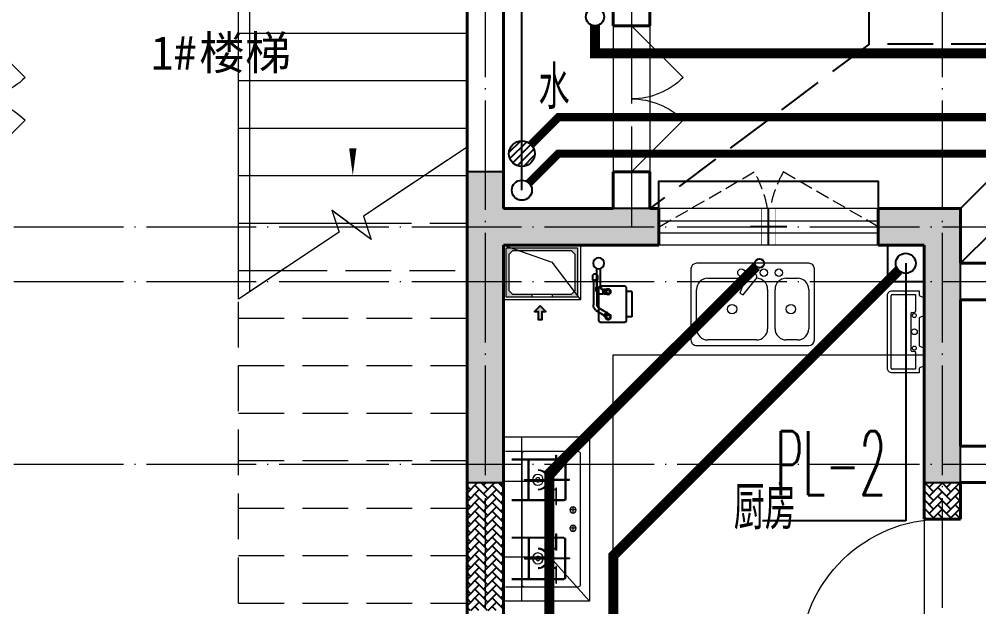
# Model space of a CAD drawing. Extents: x 27938 to 650306, y -92720 to 1524912.
# Drawn here: x 284667 to 289916, y 681577 to 684793 of the extents above; entities that cross this region are included whole.
import ezdxf

# ---------------------------------------------------------------- set-up
doc = ezdxf.new("R2010")
doc.units = 0
doc.header["$LTSCALE"] = 1000
doc.header["$MEASUREMENT"] = 0
for name, pattern in [('#P_--_20B1_001_t3$0$DASH', [0.35, 0.25, -0.1]), ('DASH', [0.35, 0.25, -0.1]), ('DOTE', [2.4200000000000004, 2, -0.2, 0.02, -0.2])]:
    doc.linetypes.add(name, pattern=pattern)
for name, color, linetype in [('AH-FURNITURE', 1, 'Continuous'), ('COLUMN', 9, 'Continuous'), ('DIM_SYMB', 3, 'Continuous'), ('DIM_管井排水', 3, 'Continuous'), ('DIM_餐饮排水', 3, 'Continuous'), ('EQUIP_地漏', 7, 'Continuous'), ('EQUIP_污水', 7, 'Continuous'), ('IP-bath&kitchen-JOHNSON', 4, 'Continuous'), ('PIPE-管井排水', 210, 'GF'), ('PIPE-给水', 3, 'J1'), ('PIPE-餐饮排水', 41, 'P'), ('PUB_TEXT', 4, 'Continuous'), ('VPIPE-管井排水', 210, 'GF'), ('VPIPE-给水', 3, 'TG_J'), ('VPIPE-餐饮排水', 41, 'P'), ('保温', 6, 'Continuous'), ('卫生间', 6, 'Continuous'), ('建筑-排气道', 9, 'Continuous'), ('机电标识类', 1, 'Continuous'), ('看线', 251, 'Continuous')]:
    doc.layers.add(name, color=color, linetype=linetype)
for name, color, linetype, lineweight in [('DOTE', 19, 'DOTE', 9), ('LVTRY', 1, 'Continuous', 13), ('PUB_HATCH', 8, 'Continuous', 9), ('STAIR', 2, 'Continuous', 18), ('WALL', 9, 'Continuous', 40), ('WINDOW', 8, 'Continuous', 15), ('平面-空调室内机', 176, 'Continuous', 9), ('平面-空调预留孔', 173, 'Continuous', 15), ('空调', 76, 'Continuous', 13), ('立面-洞口示意', 152, 'Continuous', 13)]:
    doc.layers.add(name, color=color, linetype=linetype, lineweight=lineweight)
doc.styles.add('_TCH_DIM', font='SIMPLEX.shx', dxfattribs={"width": 0.6, "oblique": 10, "bigfont": 'hztxt.shx'})
doc.styles.add('_TWT_SERIAL', font='simplex.shx', dxfattribs={"width": 0.6, "oblique": 10, "height": 3, "bigfont": 'aadri.shx'})
doc.styles.add('DIM_FONT', font='SIMPLEX.shx', dxfattribs={"width": 0.56})
doc.styles.get("Standard").update_dxf_attribs({"font": 'gbenor.shx', "bigfont": 'gbcbig.shx'})
doc.styles.add('TG_LINETYPE', font='SIMPLEX', dxfattribs={"width": 0.8, "height": 3, "bigfont": 'HZTXT'})
doc.styles.add('黑体', font='simhei.ttf')
doc.linetypes.add('GF', pattern='A,3,-0.2,["GF",Standard,S=0.25,R=0,X=-0.1,Y=-0.115],-0.35', length=3.55)
doc.linetypes.add('J1', pattern='A,3,-0.2,["J1",Standard,S=0.25,R=0,X=-0.1,Y=-0.115],-0.35', length=3.55)
doc.linetypes.add('P', pattern='A,3,-0.2,["P",Standard,S=0.25,R=0,X=-0.1,Y=-0.115],-0.2', length=3.4)
doc.linetypes.add('TG_J', pattern='A,2,-0.22,["J",TG_LINETYPE,S=0.1,R=0,X=-0.18,Y=-0.15],0', length=2.22)

# ---------------------------------------------------------------- blocks, each defined once
blk = doc.blocks.new('rtyg7uyhg')
at = {"layer": 'LVTRY', "color": 0}
for p, q in [((194234.6213208837, 45488.79502889935), (193620.9849572473, 45488.79513816872)), ((193590.3031336021, 45458.1133254503), (193590.3030643982, 45069.47696181395)), ((193896.3984467548, 45429.87059594441), (193857.5823896687, 45326.26016876537)), ((193925.7802168131, 45440.40881343969), (193940.0533153456, 45432.16822680717)), ((194265.3030643982, 45069.47684161765), (194265.3031336021, 45458.113205254)), ((193682.3485790417, 45406.97694542356), (193887.8216881326, 45406.97690883528)), ((193875.2965560293, 45316.03289288385), (193945.6178257855, 45401.45376218002)), ((194111.8940335871, 45406.97686893496), (194173.2576699507, 45406.97685800815)), ((193620.9848935069, 45130.84059271414), (193620.9849317512, 45345.61331998683)), ((193857.5823896687, 45326.26016876537), (193875.2965560293, 45316.03289288385)), ((194009.6212953876, 45345.61325078298), (194009.6212571432, 45130.84052351015)), ((194050.5303480524, 45130.84051622554), (194050.5303862967, 45345.61324349836)), ((194234.6212953876, 45345.61321071758), (194234.6212571432, 45130.84048344476)), ((193948.2576098526, 45069.47689807355), (193682.3485189436, 45069.47694542356)), ((194173.2576098526, 45069.47685800816), (194111.893973489, 45069.47686893508)), ((193620.9848771165, 45038.79513816872), (194234.621240753, 45038.79502889935))]:
    blk.add_line(p, q, dxfattribs=at)
for centre, radius in [((193866.4394935961, 45437.65873082454), 20.45454545454545), ((193989.1667663234, 45437.6587089707), 20.45454545454545), ((194070.9849481416, 45437.65869440146), 20.45454545454545), ((193815.3030944472, 45238.22692174855), 25.56818181818182), ((194137.4621853563, 45238.2268643822), 25.56818181818182)]:
    blk.add_circle(centre, radius, dxfattribs=at)
for centre, radius, start, end in [((193620.9849517839, 45458.11331998683), 30.68181818181818, 89.99998979807194, 179.9999897972382), ((194234.6213154203, 45458.11321071746), 30.68181818181818, 359.9999897972382, 89.99998979807194), ((193915.5529409315, 45422.69466753349), 20.45454545454545, 59.99998980057491, 159.4623117970261), ((193929.8260394641, 45414.45408090108), 20.45454545454545, 320.5376677968172, 59.99998980057491), ((193682.3485681149, 45345.61330905991), 61.36363636363636, 89.99998979807194, 179.9999897972382), ((193948.2576590239, 45345.6132617099), 61.36363636363636, 359.9999897972382, 89.99998979807194), ((194111.8940226603, 45345.61323257144), 61.36363636363636, 89.99998979807194, 179.9999897972382), ((194173.2576590239, 45345.6132216445), 61.36363636363636, 359.9999897972382, 89.99998979807194), ((193682.3485298705, 45130.84058178721), 61.36363636363636, 179.9999897972382, 269.9999897980719), ((193948.2576207797, 45130.8405344372), 61.36363636363636, 269.9999897980719, 359.9999897972382), ((194111.893984416, 45130.84050529861), 61.36363636363636, 179.9999897972382, 269.9999897980719), ((194173.2576207797, 45130.84049437181), 61.36363636363636, 269.9999897980719, 359.9999897972382), ((193620.9848825799, 45069.47695635049), 30.68181818181818, 179.9999897972382, 269.9999897980719), ((194234.6212462163, 45069.47684708112), 30.68181818181818, 269.9999897980719, 359.9999897972382)]:
    blk.add_arc(centre, radius, start, end, dxfattribs=at)
at = {"layer": 'LVTRY', "color": 0, "style": 'DIM_FONT', "width": 0.8, "flags": 9}
for tag in ['XSIZE', 'YSIZE']:
    blk.add_attdef(tag, (193927.8031388824, 45487.7665121054), '', height=0.5, rotation=89.99998979807198, dxfattribs=at)
blk = doc.blocks.new('A-Kitchen-7')
at = {"layer": 'LVTRY', "color": 0}
for p, q in [((-518.6581278588565, 779.725278688129), (-7.244008776673581, 834.3051076843403)), ((-3.585880917788018, 810.5855355854728), (-515, 756.005706589378)), ((-29.12075551546877, 766.9560861630598), (-35.20590834700852, 806.4126680237241)), ((-7.244008776673581, 834.3051076843403), (-3.585880917788018, 810.5855355854728)), ((-515, 756.005706589378), (-518.6581278588565, 779.725278688129)), ((515, 756.005706589378), (-515, 756.005706589378)), ((-515, 756.005706589378), (-515, 40)), ((-485.6368437646597, 760.5342107040924), (-484.9384396369278, 756.005706589378)), ((-29.12075551543967, 766.9560861630598), (-112.0975807690556, 756.005706589378)), ((515, 780), (-5.820766091346741e-11, 780)), ((0, 756.005706589378), (-5.820766091346741e-11, 780)), ((515, 756.005706589378), (515, 780)), ((515, 40), (515, 756.005706589378)), ((-515, 40), (515, 40))]:
    blk.add_line(p, q, dxfattribs=at)
blk.add_lwpolyline([(-468.9430810984049, 40), (-468.9430810984049, 0), (468.9430810984049, 0), (468.9430810984632, 40)], close=True, dxfattribs=at)
blk = doc.blocks.new('A$C60D053AF')
at = {"layer": 'AH-FURNITURE', "color": 0}
for p, q in [((232.5000007597264, -89.99999966996256), (128.2842720070621, -89.99999966996256)), ((192.50000075961, -70.99998518347275), (327.5735938884318, -70.99998518347275)), ((192.50000075961, -90.99998518347275), (327.5735938884318, -90.99998518347275)), ((341.7157295121578, -96.85784955974668), (370.0190303710988, -143.1611504186876)), ((355.8578651358839, -82.71571393602062), (384.1611659948248, -129.0190147949615)), ((232.5000007597264, -109.9999996698461), (128.2842720075278, -109.9999996699626)), ((245.0000007597264, -129.4999851834727), (245.0000007597264, -122.4999996698461)), ((265.0000007597264, -129.4999851834727), (265.0000007597264, -122.4999996698461)), ((255.0000007597264, -280.9999851834727), (255.0000007597264, -250.9999851834727)), ((393.0000007597264, -280.9999851834727), (393.0000007597264, -250.9999851834727)), ((255.0000007597264, -280.9999851834727), (393.0000007597264, -280.9999851834727))]:
    blk.add_line(p, q, dxfattribs=at)
for points in [[(170.00000075961, -67.99998518347275, 1), (170.00000075961, -93.99998518358916), (192.50000075961, -93.99998518347275), (192.50000075961, -67.99998518347275)], [(234.0000007597264, -250.9999851834727), (414.0000007597264, -250.9999851834727, 0.4142135623730951), (424.0000007597264, -240.9999851834727), (424.0000007597264, -110.9999851834727, 0.4142135623730951), (414.0000007597264, -100.9999851834727), (234.0000007597264, -100.9999851834727, 0.4142135623730951), (224.0000007597264, -110.9999851834727), (224.0000007597264, -240.9999851834727, 0.4142135623730951)], [(268.0000007597264, -122.4999996698461), (268.0000007597264, -106.9999996698461, 0.4142135623724265), (248.0000007597264, -86.99999966984615), (232.5000007597264, -86.99999966984615), (232.50000075961, -112.9999996698461), (242.0000007597264, -112.9999996698461), (242.0000007597264, -122.4999996698461)], [(242.0000007597264, -151.9999851834727, 1), (268.0000007597264, -151.9999851834727), (268.0000007597264, -129.4999851834727), (242.0000007597264, -129.4999851834727)], [(383.8076126043452, -161.1923733388539, 1), (402.192388915224, -142.8075970279751), (386.2824863384012, -126.8976944513852), (367.8977100276388, -145.282470762264)]]:
    blk.add_lwpolyline(points, format="xyb", close=True, dxfattribs=at)
for centre, radius in [((100.0000007598428, -99.99999967066105), 30), ((255.0000007597264, -151.9999851834727), 15), ((255.0000007597264, -151.9999851834727), 10), ((393.0000007597264, -151.9999851834727), 15), ((393.0000007597264, -151.9999851834727), 10)]:
    blk.add_circle(centre, radius, dxfattribs=at)
for radius in [40, 20]:
    blk.add_arc((327.5735938884318, -110.9999851834727), radius, 45, 90, dxfattribs=at)
blk = doc.blocks.new('FRSDFDGDGDRGDR')
at = {"layer": '平面-空调预留孔', "color": 0}
for p, q in [((699618.9179923869, 775447.756135683), (699746.3179923192, 775447.756135683)), ((699746.3179923192, 775447.756135683), (699746.3179923192, 775355.3561357355)), ((699612.3179923807, 775043.9561356568), (699612.3179923807, 775441.1561356868)), ((699719.9179922946, 775342.156135743), (699719.9179922946, 775142.9561356006)), ((699726.5179923008, 775348.7561357393), (699739.7179923131, 775348.7561357393)), ((699726.5179923008, 775136.3561356043), (699739.7179923131, 775136.3561356043)), ((699746.3179923192, 775129.7561356081), (699746.3179923192, 775037.3561356605)), ((699746.3179923192, 775037.3561356605), (699618.9179923869, 775037.3561356605))]:
    blk.add_line(p, q, dxfattribs=at)
blk.add_lwpolyline([(699766.1179923377, 775166.7161355871), (699792.5179923623, 775153.5161355946), (699792.5179923623, 775057.1561356493), (699766.1179923377, 775043.9561356568), (699766.1179923377, 775017.5561356718), (699618.9179923869, 775017.5561356718, -0.4142135623730951), (699592.5179923623, 775043.9561356568), (699592.5179923623, 775441.1561356868, -0.4142135623730951), (699618.9179923869, 775467.5561356718), (699766.1179923377, 775467.5561356718), (699766.1179923377, 775441.1561356868), (699792.5179923623, 775427.9561356943), (699792.5179923623, 775331.596135749), (699766.1179923377, 775318.3961357565)], format="xyb", close=True, dxfattribs=at)
for centre, radius in [((699739.7179923131, 775331.596135749), 10.55999999400228), ((699739.7179923131, 775243.1561357992), 15.83999999100342), ((699739.7179923131, 775153.5161355946), 10.55999999400228)]:
    blk.add_circle(centre, radius, dxfattribs=at)
for centre, radius, start, end in [((699618.917992382, 775441.1561356819), 6.600000001199078, 89.99999995997936, 179.9999999533093), ((699726.5179922959, 775342.1561357381), 6.600000001199078, 89.99999995997936, 179.9999999533093), ((699739.717992318, 775355.3561357405), 6.600000001206354, 269.9999999599793, 359.9999999533093), ((699726.5179922959, 775142.9561356056), 6.600000001199078, 180.0000000400206, 270.0000000533608), ((699739.717992318, 775129.7561356032), 6.600000001206354, 4.002063966804346e-08, 90.00000005336085), ((699618.917992382, 775043.9561356618), 6.600000001199078, 180.0000000400206, 270.0000000533608)]:
    blk.add_arc(centre, radius, start, end, dxfattribs=at)
blk = doc.blocks.new('*U41')
h = blk.add_hatch(color=0)
h.set_gradient(color1=(0, 0, 255), rotation=180, tint=1)
h.paths.add_polyline_path([(3.524958103184869e-15, -2.819966482547906e-15), (-6.350000000000009, -6.349999999999992), (-6.350000000000001, -2.159000000000014), (-15, -2.158999999999999), (-14.99999999999999, 2.159000000000044), (-6.349999999999993, 2.159000000000029), (-6.349999999999985, 6.350000000000009)])
at = {"color": 0, "linetype": 'Continuous'}
blk.add_lwpolyline([(3.524958103184869e-15, -2.819966482547906e-15), (-6.350000000000009, -6.349999999999992), (-6.350000000000001, -2.159000000000014), (-15, -2.158999999999999), (-14.99999999999999, 2.159000000000044), (-6.349999999999993, 2.159000000000029), (-6.349999999999985, 6.350000000000009)], close=True, dxfattribs=at)
blk = doc.blocks.new('sgrsefv')
at = {"layer": 'PUB_HATCH'}
blk.add_hatch(color=0, dxfattribs=at).paths.add_polyline_path([(1112933.294422049, 840916.328306399), (1112933.294422049, 840646.328306399), (1113073.294422049, 840646.328306399), (1113073.294422049, 840661.328306399), (1112968.294422049, 840661.328306399), (1112948.294422049, 840681.328306399), (1112948.294422049, 840881.328306399), (1112968.294422049, 840901.328306399), (1113288.294422049, 840901.328306399), (1113308.294422049, 840881.328306399), (1113308.294422049, 840681.328306399), (1113288.294422049, 840661.328306399), (1113183.294422049, 840661.328306399), (1113183.294422049, 840646.328306399), (1113323.294422049, 840646.328306399), (1113323.294422049, 840916.328306399)])
at = {"layer": 'LVTRY', "color": 0}
for p, q in [((1113073.294422049, 840661.328306399), (1113073.294422049, 840646.328306399)), ((1113183.294422049, 840661.328306399), (1113183.294422049, 840646.328306399))]:
    blk.add_line(p, q, dxfattribs=at)
for points in [[(1112918.294422049, 840931.328306399), (1113338.294422049, 840931.328306399), (1113338.294422049, 840631.328306399), (1112918.294422049, 840631.328306399)], [(1112933.294422049, 840916.328306399), (1113323.294422049, 840916.328306399), (1113323.294422049, 840646.328306399), (1112933.294422049, 840646.328306399)], [(1113288.294422049, 840661.328306399), (1112968.294422049, 840661.328306399), (1112948.294422049, 840681.328306399), (1112948.294422049, 840881.328306399), (1112968.294422049, 840901.328306399), (1113288.294422049, 840901.328306399), (1113308.294422049, 840881.328306399), (1113308.294422049, 840681.328306399), (1113288.294422049, 840661.328306399)]]:
    blk.add_lwpolyline(points, close=True, dxfattribs=at)
at = {"layer": '立面-洞口示意', "color": 0}
blk.add_lwpolyline([(1112918.294422049, 840931.328306399), (1113181.846359163, 840837.3789231421), (1113338.294422049, 840631.328306399)], dxfattribs=at)
at = {"layer": '建筑-排气道', "color": 8, "xscale": -5, "yscale": 5, "zscale": 5, "rotation": 270}
blk.add_blockref('*U41', (1113118.391369574, 840599.0160356248), dxfattribs=at)
blk = doc.blocks.new('GDGDGDRGDG')
at = {"layer": 'IP-bath&kitchen-JOHNSON', "color": 0}
blk.add_lwpolyline([(500282.4698888286, 526348.4609182415), (500282.4698888226, 526148.460918165), (500082.4698888143, 526148.460918165)], dxfattribs=at)
at = {"layer": 'LVTRY', "color": 0}
for p, q in [((502128.2005002745, 525055.5051710735), (501912.2603992091, 525298.4609044121)), ((502382.4698858317, 525298.4609044121), (501912.2603992091, 525298.4609044121)), ((501912.2603992091, 525298.4609044121), (501912.2603992091, 524398.4609044121)), ((502282.4698858315, 524398.4609044121), (502282.4698858315, 525298.4609044121)), ((501962.4698858317, 524488.4609044121), (501962.4698858317, 525208.4609044121)), ((501972.4698858317, 525218.4609044121), (502372.4698858317, 525218.4609044122)), ((502092.7198858312, 525198.4609044123), (502092.7198858312, 525108.4609044122)), ((502097.2198858312, 525198.4609044123), (502092.7198858312, 525198.4609044123)), ((502097.2198858312, 525108.4609044122), (502097.2198858312, 525198.4609044123)), ((502282.4698858315, 525208.4609044122), (502282.4698858312, 524488.4609044121)), ((502042.4698858317, 525168.4609044122), (502042.4698858317, 524958.4609044122)), ((502047.4698858317, 525168.4609044122), (502047.4698858317, 524958.4609044122)), ((502337.4698858317, 525178.4609044123), (502052.4698858317, 525178.4609044122)), ((502337.4698858317, 525173.4609044123), (502052.4698858317, 525173.4609044122)), ((502242.4698858315, 524958.4609044122), (502242.4698858315, 525168.4609044123)), ((502247.4698858315, 524958.4609044122), (502247.4698858315, 525168.4609044123)), ((502092.7198858312, 525108.4609044122), (502097.2198858312, 525108.4609044122)), ((502022.4698858319, 525065.7109044124), (502149.9698858319, 525065.7109044124)), ((502022.4698858319, 525061.2109044124), (502022.4698858319, 525065.7109044124)), ((502149.9698858319, 525061.2109044124), (502022.4698858319, 525061.2109044124)), ((502382.4698858317, 525055.5051710735), (502128.2005002745, 525055.5051710735)), ((502128.2005002745, 525055.5051710735), (502128.2005002745, 524640.4066281962)), ((502267.4698858312, 525065.7109044124), (502139.9698858312, 525065.7109044124)), ((502139.9698858312, 525065.7109044124), (502139.9698858312, 525061.2109044124)), ((502139.9698858312, 525061.2109044124), (502267.4698858312, 525061.2109044124)), ((502149.9698858319, 525065.7109044124), (502149.9698858319, 525061.2109044124)), ((502267.4698858312, 525061.2109044124), (502267.4698858312, 525065.7109044124)), ((502282.4698858315, 524640.4066281962), (502282.4698858315, 525055.5051710735)), ((502092.7198858312, 524928.4609044121), (502092.7198858312, 525018.4609044122)), ((502092.7198858312, 525018.4609044122), (502097.2198858312, 525018.4609044122)), ((502097.2198858312, 525018.4609044122), (502097.2198858312, 524928.4609044121)), ((502052.4698858317, 524953.4609044122), (502337.4698858317, 524953.4609044122)), ((502052.4698858317, 524948.4609044122), (502337.4698858317, 524948.4609044122)), ((502097.2198858312, 524928.4609044121), (502092.7198858312, 524928.4609044121)), ((501983.0730822186, 524898.4609044121), (502021.8666894461, 524898.4609044121)), ((502002.4698858317, 524879.064100799), (502002.4698858317, 524917.8577080265)), ((501983.0730822186, 524798.4609044121), (502021.8666894461, 524798.4609044121)), ((502002.4698858317, 524779.064100799), (502002.4698858317, 524817.8577080265)), ((502092.7198858312, 524768.4609044121), (502092.7198858312, 524678.4609044121)), ((502097.2198858312, 524768.4609044121), (502092.7198858312, 524768.4609044121)), ((502097.2198858312, 524678.4609044121), (502097.2198858312, 524768.4609044121)), ((502042.4698858317, 524528.4609044121), (502042.4698858317, 524738.4609044121)), ((502047.4698858317, 524528.4609044121), (502047.4698858317, 524738.4609044121)), ((502052.4698858317, 524748.4609044121), (502337.4698858317, 524748.4609044121)), ((502052.4698858317, 524743.4609044121), (502337.4698858317, 524743.4609044121)), ((502242.4698858315, 524738.4609044121), (502242.4698858315, 524528.460904412)), ((502247.4698858315, 524738.4609044121), (502247.4698858315, 524528.460904412)), ((502092.7198858312, 524678.4609044121), (502097.2198858312, 524678.4609044121)), ((501912.2603992091, 524398.4609044121), (502128.2005002745, 524640.4066281962)), ((502149.9698858319, 524635.7109044119), (502022.4698858319, 524635.7109044119)), ((502022.4698858319, 524635.7109044119), (502022.4698858319, 524631.2109044119)), ((502022.4698858319, 524631.2109044119), (502149.9698858319, 524631.2109044119)), ((502128.2005002745, 524640.4066281962), (502382.4698858317, 524640.4066281962)), ((502139.9698858312, 524631.2109044119), (502139.9698858312, 524635.7109044119)), ((502139.9698858312, 524635.7109044119), (502267.4698858312, 524635.7109044119)), ((502267.4698858312, 524631.2109044119), (502139.9698858312, 524631.2109044119)), ((502149.9698858319, 524631.2109044119), (502149.9698858319, 524635.7109044119)), ((502267.4698858312, 524635.7109044119), (502267.4698858312, 524631.2109044119)), ((502092.7198858312, 524498.4609044121), (502092.7198858312, 524588.4609044121)), ((502092.7198858312, 524588.4609044121), (502097.2198858312, 524588.4609044121)), ((502097.2198858312, 524588.4609044121), (502097.2198858312, 524498.4609044121)), ((502337.4698858317, 524523.460904412), (502052.4698858317, 524523.4609044121)), ((502337.4698858317, 524518.460904412), (502052.4698858317, 524518.4609044121)), ((502372.4698858315, 524478.4609044121), (501972.4698858317, 524478.4609044121)), ((502097.2198858312, 524498.4609044121), (502092.7198858312, 524498.4609044121)), ((501912.2603992091, 524398.4609044121), (502382.4698858317, 524398.4609044121))]:
    blk.add_line(p, q, dxfattribs=at)
blk.add_lwpolyline([(501782.4698858307, 523948.4609176648), (501782.4698858315, 525748.4608911595), (500082.3728921729, 525748.4610990545)], dxfattribs=at)
for centre, radius in [((502194.9698858317, 525063.4609044122), 29.7), ((502194.9698858317, 525063.4609044122), 11.7), ((502002.4698858317, 524898.4609044121), 16.99680361435897), ((502002.4698858317, 524798.4609044121), 16.99680361435897), ((502194.9698858317, 524633.4609044121), 29.7), ((502194.9698858317, 524633.4609044121), 11.7)]:
    blk.add_circle(centre, radius, dxfattribs=at)
for centre, radius, start, end in [((501972.4698858317, 525208.4609044121), 10, 90, 180), ((502272.4698858315, 525208.4609044122), 10, 0, 90), ((502052.4698858317, 525168.4609044122), 10, 90, 180), ((502052.4698858317, 525168.4609044122), 5, 90, 180), ((502237.4698858315, 525168.4609044123), 10, 0, 90), ((502237.4698858315, 525168.4609044123), 5, 0, 90), ((502094.9698858315, 525063.4609044122), 56.7, 2.274239183980156, 87.72576081582116), ((502094.9698858315, 525063.4609044122), 52.2, 2.470411041434378, 87.52958895834998), ((502194.9698858317, 525063.4609044122), 56.7, 92.27423918417882, 177.7257608160198), ((502194.9698858317, 525063.4609044122), 52.2, 92.47041104165004, 177.5295889585656), ((502094.9698858315, 525063.4609044122), 56.7, 272.2742391841789, 357.7257608160198), ((502094.9698858315, 525063.4609044122), 52.2, 272.47041104165, 357.5295889585657), ((502194.9698858317, 525063.4609044122), 56.7, 182.2742391839801, 267.7257608158212), ((502194.9698858317, 525063.4609044122), 52.2, 182.4704110414343, 267.52958895835), ((502052.4698858317, 524958.4609044122), 10, 180, 270), ((502052.4698858317, 524958.4609044122), 5, 180, 270), ((502237.4698858315, 524958.4609044122), 5, 270, 0), ((502237.4698858315, 524958.4609044122), 10, 270, 0), ((502052.4698858317, 524738.4609044121), 10, 90, 180), ((502052.4698858317, 524738.4609044121), 5, 90, 180), ((502237.4698858315, 524738.4609044121), 10, 0, 90), ((502237.4698858315, 524738.4609044121), 5, 0, 90), ((502094.9698858315, 524633.4609044121), 56.7, 2.274239183980156, 87.72576081582116), ((502094.9698858315, 524633.4609044121), 52.2, 2.470411041434378, 87.52958895834998), ((502194.9698858317, 524633.4609044121), 56.7, 92.27423918417882, 177.7257608160198), ((502194.9698858317, 524633.4609044121), 52.2, 92.47041104165004, 177.5295889585656), ((502094.9698858315, 524633.4609044121), 56.7, 272.2742391841789, 357.7257608160198), ((502094.9698858315, 524633.4609044121), 52.2, 272.47041104165, 357.5295889585657), ((502194.9698858317, 524633.4609044121), 56.7, 182.2742391839801, 267.7257608158212), ((502194.9698858317, 524633.4609044121), 52.2, 182.4704110414343, 267.52958895835), ((502052.4698858317, 524528.4609044121), 10, 180, 270), ((502052.4698858317, 524528.4609044121), 5, 180, 270), ((502237.4698858315, 524528.460904412), 5, 270, 0), ((502237.4698858315, 524528.460904412), 10, 270, 0), ((501972.4698858317, 524488.4609044121), 10, 180, 270), ((502272.4698858312, 524488.4609044121), 10, 270, 0)]:
    blk.add_arc(centre, radius, start, end, dxfattribs=at)
at = {"color": 8, "xscale": -1}
for name, p in [('sgrsefv', (1615300.764307892, -314582.8679974646)), ('rtyg7uyhg', (694947.7729906696, 480759.6658345199)), ('FRSDFDGDGDRGDR', (1199874.987881154, -249369.0952173925))]:
    blk.add_blockref(name, p, dxfattribs=at)
at = {"color": 8, "rotation": 270}
blk.add_blockref('A$C60D053AF', (501962.4698858433, 526348.4603089065), dxfattribs=at)
at = {"layer": 'LVTRY', "color": 8, "extrusion": (0, 0, -1), "xscale": -0.7999999999883585, "yscale": 0.7999999999883585, "zscale": -0.7999999999883585, "rotation": 270}
blk.add_blockref('A-Kitchen-7', (-500582.4698887609, 523286.4609181132), dxfattribs=at)
blk = doc.blocks.new('gdfgdgdgr')
at = {"layer": 'PUB_HATCH'}
for points in [[(493327.4844093618, 530413.8533123683), (493327.4844093619, 530613.8533123472), (492477.4843905412, 530613.8533124247), (492477.4843909444, 530813.854846489), (492277.4843912885, 530813.854846489), (492277.4843915366, 529113.8025283008), (492477.4843912121, 529113.8025283007), (492477.4843912247, 530413.8533124247)], [(494527.4844093371, 530413.8544436865), (494777.5807615126, 530413.853921341), (494777.5821121555, 529113.8539213064), (494977.5821310586, 529113.8539213064), (494977.5807615126, 530613.853921341), (494527.4844093371, 530613.8544436865)]]:
    blk.add_hatch(color=256, dxfattribs=at).paths.add_polyline_path(points)
at = {"layer": 'COLUMN', "color": 8}
for p, q in [((492477.4843909444, 530813.854846489), (492277.4843912885, 530813.854846489)), ((492277.4843912885, 530813.854846489), (492277.4843915366, 529113.8025283008)), ((492477.4843905412, 530613.8533124247), (492477.4843909444, 530813.854846489)), ((493327.4844093619, 530613.8533123472), (492477.4843905412, 530613.8533124247)), ((493327.4844093618, 530413.8533123683), (493327.4844093619, 530613.8533123472)), ((494977.5807615126, 530613.853921341), (494527.4844093371, 530613.8544436865)), ((494527.4844093371, 530613.8544436865), (494527.4844093371, 530413.8544436865)), ((494977.5821310586, 529113.8539213064), (494977.5807615126, 530613.853921341)), ((492477.4843912121, 529113.8025283007), (492477.4843912247, 530413.8533124247)), ((492477.4843912247, 530413.8533124247), (493327.4844093618, 530413.8533123683)), ((494527.4844093371, 530413.8544436865), (494777.5807615126, 530413.853921341)), ((494777.5807615126, 530413.853921341), (494777.5821121555, 529113.8539213064)), ((492277.4843915366, 529113.8025283008), (492477.4843912121, 529113.8025283007)), ((494777.5821121555, 529113.8539213064), (494977.5821310586, 529113.8539213064))]:
    blk.add_line(p, q, dxfattribs=at)
blk = doc.blocks.new('dongkong')
at = {"color": 0}
blk.add_wipeout([(-603756.0415179721, 210770.96306340612), (-603756.0415180603, 210570.80961624245), (-603836.0415181214, 210570.80961593534), (-603836.0415181519, 210770.96306307407)], dxfattribs=at)
at = {"layer": '机电标识类', "color": 0, "linetype": 'DASH', "ltscale": 400}
for p, q in [((-603796.0415180789, 210770.9630630909), (-603796.0415180789, 210570.8096162414)), ((-603896.0415180789, 210670.6929921169), (-603696.0415180789, 210670.6929921169))]:
    blk.add_line(p, q, dxfattribs=at)
at = {"layer": '空调', "color": 0, "linetype": 'DASH', "const_width": 2}
blk.add_lwpolyline([(-603756.0415180789, 210770.9630630909), (-603756.0415180789, 210570.8096162414), (-603836.0415180789, 210570.8096162414), (-603836.0415180789, 210770.9630630909)], close=True, dxfattribs=at)
blk = doc.blocks.new('A$C263B1184')
at = {"layer": '保温', "linetype": 'ByBlock', "ltscale": 10}
h = blk.add_hatch(dxfattribs=at)
h.set_pattern_fill('AR-HBONE', color=251, scale=55)
h.set_pattern_definition([(45, (-503782.4698887531, -516048.4609178798), (0, 47.41575231924514), [100.584, -33.528]), (135, (-503758.7620287531, -516024.7530578797), (3.05311331771918e-15, 47.41575231924513), [100.584, -33.528])])
h.paths.add_polyline_path([(1399.901053234527, 8299.999897828966), (1399.901094640838, 8999.999290105829), (1599.901078331633, 8999.999486750748), (1599.901036925323, 8300.00009447377)])
h = blk.add_hatch(dxfattribs=at)
h.set_pattern_fill('AR-HBONE', color=251, scale=55)
h.set_pattern_definition([(45, (-1012960.392521861, -342660.6615692861), (0, 47.41575231924514), [100.584, -33.528]), (135, (-1012936.684661862, -342636.9537092861), (3.05311331771918e-15, 47.41575231924513), [100.584, -33.528])])
h.paths.add_polyline_path([(3899.998795157124, 8799.99990214809), (3899.998836563434, 8999.999899138289), (4099.99882025423, 9000.000095783209), (4099.998778847919, 8800.000098792894)])
blk = doc.blocks.new('A$C1F074C3D')
at = {"layer": 'DIM_SYMB'}
blk.add_lwpolyline([(-625.0000000117034, 4290.000000020722, 0, 0, 0), (-625.0000001120534, 2340.000000059255, 0, 40.00000000000001, 0), (-625.0000001043342, 2490.000000059255, 0, 0, 0)], format="xyseb", dxfattribs=at)
at = {"layer": 'STAIR'}
for p, q in [((-1250.000000018394, 1664.000000020721), (-1250.000000018393, 4160.000000020722)), ((-1250.000000018393, 4160.000000020722), (-1.839336612212148e-08, 4160.000000020722)), ((-1190.000000018394, 4160.000000020722), (-1190.000000018394, 1703.499999999964)), ((-1.839346801273517e-08, 2496.000000020722), (-1.839336612212148e-08, 4160.000000020722)), ((-1250.000000018393, 3900.000000020722), (-1.839338204252987e-08, 3900.000000020722)), ((-1250.000000018393, 3640.000000020722), (-1.839339796293825e-08, 3640.000000020722)), ((-1250.000000018393, 3380.000000020722), (-1.839341388334664e-08, 3380.000000020722)), ((-1250.000000018393, 3120.000000020722), (-1.839342980375503e-08, 3120.000000020722)), ((-1250.000000018393, 2860.000000020722), (-1.839344572416342e-08, 2860.000000020722)), ((-1250.000000018393, 2600.000000020722), (-1.839346164457181e-08, 2600.000000020722)), ((-1.839346801273517e-08, 2496.000000020722), (-566.8267518327074, 2118.720114013115)), ((-1250.000000018393, 2340.000000020722), (-234.3750000183946, 2340.000000020722)), ((-523.6606595783176, 1990.807298081772), (-740.2879183218123, 2150.240272608919)), ((-740.2879183218123, 2150.240272608919), (-699.7860863163503, 2030.222380980802)), ((-566.8267518327074, 2118.720114013115), (-523.6606595783176, 1990.807298081772)), ((-1250.000000018393, 2080.000000020722), (-716.5842881230744, 2080.000000020722)), ((-644.8499592088685, 2080.000000020722), (-553.7600704331417, 2080.000000020722)), ((-699.7860863163503, 2030.222380980802), (-1250.000000018394, 1664.000000020722)), ((-1250.000000018394, 1820.000000020722), (-1015.625000018393, 1820.000000020722))]:
    blk.add_line(p, q, dxfattribs=at)
at = {"layer": 'STAIR', "color": 246, "linetype": '#P_--_20B1_001_t3$0$DASH'}
for p, q in [((1.528359205335897e-13, 2496), (-566.8267518143147, 2118.720113992393)), ((0, 0), (1.528359205335897e-13, 2496)), ((-234.3750000000006, 2340), (1.432836755002403e-13, 2340)), ((-523.6606595599239, 1990.80729806105), (-740.2879183034187, 2150.240272588197)), ((-740.2879183034187, 2150.240272588197), (-699.7860862979577, 2030.22238096008)), ((-566.8267518143147, 2118.720113992393), (-523.6606595599239, 1990.80729806105)), ((-716.5842881046814, 2080), (-644.849959190474, 2080)), ((-553.7600704147487, 2080), (1.273632671113247e-13, 2080)), ((-699.7860862979577, 2030.22238096008), (-1250, 1664)), ((-1015.625, 1820), (1.114428587224091e-13, 1820)), ((-1250, 0), (-1250, 1664)), ((-1250, 1560), (9.552245033349355e-14, 1560)), ((-1250, 1300), (7.960204194457796e-14, 1300)), ((-1250, 1040), (6.368163355566237e-14, 1040)), ((-1250, 780), (4.776122516674678e-14, 780)), ((-1250, 520), (3.184081677783118e-14, 520)), ((-1250, 260), (1.592040838891559e-14, 260)), ((-1250, 0), (0, 0))]:
    blk.add_line(p, q, dxfattribs=at)
at = {"layer": 'DIM_SYMB', "color": 7, "style": '_TCH_DIM', "width": 0.6}
blk.add_text('上', height=175, dxfattribs=at).set_placement((-672.7756122669306, 4355.100000020722))
blk = doc.blocks.new('GDRDADWDAD')
at = {"layer": 'DOTE', "linetype": 'DOTE', "ltscale": 0.3}
for p, q in [((287216.5787004906, 690157.171784628), (287216.5787004903, 679557.171776904)), ((289716.5787024725, 690157.171784628), (289716.5787024723, 681057.1717767008)), ((288016.578700482, 685657.171784628), (288016.5787004819, 683657.171784628)), ((270116.5787024704, 683657.171784628), (328916.5787024746, 683657.171784628)), ((270116.5787024704, 683357.171784628), (328916.5787024746, 683357.171784628)), ((270116.5787024705, 682357.171776904), (328916.5787024746, 682357.1717769038))]:
    blk.add_line(p, q, dxfattribs=at)
blk = doc.blocks.new('HFGHFHF')
at = {"layer": '卫生间', "color": 159, "linetype": 'DASH', "true_color": 0x22346e}
for p, q in [((289316.5804771226, 684657.1715977495), (288116.5787047273, 683757.1711677861)), ((289816.5787024943, 683757.1711677861), (290715.9998434144, 684657.1720991646)), ((289816.7717222357, 683457.1717768902), (290716.1928628415, 684357.165294065))]:
    blk.add_line(p, q, dxfattribs=at)
blk.add_lwpolyline([(299516.7699452976, 683357.1716579775), (298716.598023887, 683357.1716565168), (298716.4049776102, 684357.172598504), (290716.1928628415, 684357.165294065), (290715.9998434144, 684657.1720991646), (289316.5804771226, 684657.1715977495), (289316.5805484362, 685557.1707384072)], dxfattribs=at)
blk = doc.blocks.new('$DorLib2D$00000116')
at = {"color": 0}
for p, q in [((-0.4999999999999929, 7.105427357601002e-15), (-0.146446609406766, 0.353553390593234)), ((0.5000000000000071, 7.105427357601002e-15), (0.1464466094067731, 0.353553390593234))]:
    blk.add_line(p, q, dxfattribs=at)
for centre, radius, start, end in [((-0.4999999999984652, 4.831690603168681e-13), 0.4999999999984674, 0, 45), ((0.4999999999977511, 9.059419880941277e-13), 0.4999999999976598, 135, 180)]:
    blk.add_arc(centre, radius, start, end, dxfattribs=at)
blk = doc.blocks.new('$WINLIB2D$00000001')
at = {"color": 0}
for points in [[(-0.4999999999999964, 0.5000000000000142), (-0.4999999999999964, -0.4999999999999858)], [(-0.4999999999999964, 0.5000000000000142), (0.5000000000000036, 0.5000000000000142)], [(0.5000000000000036, -0.4999999999999858), (0.5000000000000036, 0.5000000000000142)], [(0.5000000000000036, 0.1666666666666714), (-0.4999999999999964, 0.1666666666666714)], [(0.5000000000000036, -0.1666666666666572), (-0.4999999999999964, -0.1666666666666572)], [(-0.4999999999999964, -0.4999999999999858), (0.5000000000000036, -0.4999999999999858)]]:
    blk.add_lwpolyline(points, dxfattribs=at)
blk = doc.blocks.new('$DorLib2D$00000001')
for p, q in [((0.45, 0.9750000000000001), (0.5000000000000002, 0.9750000000000001)), ((0.45, 0), (0.45, 0.9750000000000001)), ((0.5, 0), (0.5, 0.9750000000000001)), ((0.5, 0), (0.45, 0))]:
    blk.add_line(p, q)
at = {"lineweight": 13}
blk.add_arc((0.475, 0), 0.975, 91.4692835813538, 180, dxfattribs=at)
blk = doc.blocks.new('$TwtSys$00000147')
blk.add_circle((0, 0, 1e-08), 25)
blk = doc.blocks.new('$TwtSys$00000141')
for p, q in [((-141.2940945534228, 11.5081675418387), (-15.12463543624108, 137.6776266590259)), ((-141.2940945534228, 11.5081675418387), (-15.12463543624108, 137.6776266590259)), ((-130.8287533366456, -52.58172021128667), (52.58172021128667, 130.8287533366511)), ((-130.8287533366456, -52.58172021128667), (52.58172021128667, 130.8287533366511)), ((-99.70205614729821, -99.70205614730912), (99.70205614729821, 99.70205614729821)), ((-99.70205614729821, -99.70205614730367), (99.70205614729821, 99.70205614729821)), ((-48.53417053355224, -130.5918998453235), (131.3741195312687, 49.31639021949741)), ((-48.53417053355224, -130.5918998453235), (131.3741195312687, 49.31639021950286)), ((17.14666153208782, -138.38927842878), (138.3892210518698, -17.146718909009)), ((17.14666153208782, -138.38927842878), (138.3892210518698, -17.146718909009))]:
    blk.add_line(p, q)
blk.add_circle((0, 0), 141)
blk.add_circle((0, 0), 141)

msp = doc.modelspace()

# ---------------------------------------------------------------- hatches: boundary and pattern name
at = {"layer": 'PIPE-管井排水'}
for points in [[(287616.675076825, 684257.132101624), (287600.7651742594, 684273.0420042105), (287607.3552716002, 684279.6321016271)], [(287616.675076825, 684257.132101624), (287616.675076856, 684279.6321016275), (287607.3552716002, 684279.6321016271)], [(287616.6750767388, 684057.1711673338), (287600.7651742594, 684073.081069917), (287607.3552716618, 684079.671167332)], [(287616.6750767388, 684057.1711673338), (287616.6750768559, 684079.671167334), (287607.3552716618, 684079.671167332)]]:
    msp.add_hatch(color=256, dxfattribs=at).paths.add_polyline_path(points)
at = {"layer": 'PIPE-给水'}
for points in [[(287816.5787046814, 684607.171778974), (287789.0787047344, 684607.1717789744), (287789.078704834, 684579.6717789739)], [(287816.5787046814, 684607.171778974), (287816.5787047344, 684579.6717789744), (287789.078704834, 684579.6717789739)]]:
    msp.add_hatch(color=256, dxfattribs=at).paths.add_polyline_path(points)
at = {"layer": 'PIPE-餐饮排水'}
for points in [[(287566.5175154591, 682307.1717768882), (287547.0720789713, 682326.6172133812), (287539.0175154573, 682318.5626498482)], [(287566.5175154591, 682307.1717768882), (287539.0175154582, 682307.1717768955), (287539.0175154573, 682318.5626498482)], [(287916.5175154574, 681857.1717769097), (287897.072078977, 681876.6172133868), (287889.0175154583, 681868.562649866)], [(287916.5175154574, 681857.1717769097), (287889.0175154582, 681857.1717769047), (287889.0175154583, 681868.562649866)]]:
    msp.add_hatch(color=256, dxfattribs=at).paths.add_polyline_path(points)

# ---------------------------------------------------------------- linework, layer by layer
at = {"layer": 'DIM_管井排水'}
msp.add_line((287416.675077355, 683857.1711678591), (287416.5787024349, 686789.7911270449), dxfattribs=at)
at = {"layer": 'DIM_餐饮排水'}
for p, q in [((289516.5175154582, 683457.1717769029), (289516.5175154583, 682048.117316793)), ((289516.5175154583, 682048.117316793), (288733.6177084188, 682048.117316793))]:
    msp.add_line(p, q, dxfattribs=at)
at = {"layer": 'PIPE-管井排水', "const_width": 45}
for points in [[(287466.5065763792, 684106.9636011769), (287616.6750768361, 684257.1321016338)], [(287616.6750768561, 684257.1321016275), (290316.5787046938, 684257.1321016398)], [(287455.5659503202, 683896.0620408243), (287616.6750768361, 684057.1711673402)], [(287616.6750768561, 684057.171167334), (290116.6177704597, 684057.1711673599)]]:
    msp.add_lwpolyline(points, dxfattribs=at)
at = {"layer": 'PIPE-给水', "const_width": 55.00000000000001}
for points in [[(287816.5787047344, 684757.1717789744), (287816.5787047344, 684607.1717789744)], [(287816.5787047344, 684607.1717789744), (293146.578702475, 684607.1717789745)]]:
    msp.add_lwpolyline(points, dxfattribs=at)
at = {"layer": 'PIPE-餐饮排水', "const_width": 55.00000000000001}
for points in [[(288698.8398459285, 683439.4941073732), (287566.5175154539, 682307.1717768986)], [(289477.6266424929, 683418.2809039376), (287916.5175154596, 681857.1717769041)], [(287566.5175154582, 682307.1717768955), (287566.5175154582, 672703.9843349088)], [(287916.5175154582, 681857.1717769047), (287916.5175154582, 672577.4557878128)]]:
    msp.add_lwpolyline(points, dxfattribs=at)
at = {"layer": 'VPIPE-管井排水'}
msp.add_circle((287416.675077355, 683857.1711678591), 55, dxfattribs=at)
at = {"layer": 'VPIPE-给水'}
msp.add_circle((287816.5787047344, 684807.1717789744), 50, dxfattribs=at)
at = {"layer": 'VPIPE-餐饮排水'}
msp.add_circle((289516.5175154582, 683457.1717769029), 55, dxfattribs=at)
at = {"layer": 'WALL', "color": 8}
for p, q in [((287116.5787026676, 685757.1720116823), (287116.5787019272, 683657.1717769388)), ((287316.5787025961, 685557.1715573722), (287316.5787019652, 683757.1717769138)), ((287916.5787047334, 685557.170194387), (287916.5787047341, 684757.1727020263)), ((288116.5787047214, 684757.1727020263), (288116.5787047273, 685557.1697399811)), ((287916.5787047341, 684757.1727020263), (288116.5787047214, 684757.1727020263)), ((288116.5787047214, 683957.1727020264), (287916.5787047341, 683957.1727020263)), ((287916.5787047341, 683957.1727020263), (287916.5787047334, 683757.1717769139)), ((288116.5787047273, 683757.1717768998), (288116.5787047214, 683957.1727020264)), ((287316.5787019652, 683757.1717769138), (287916.5787047334, 683757.1717769139)), ((288166.578723526, 683757.1717768935), (288116.5787047273, 683757.1717768998)), ((288166.578723526, 683557.1717769075), (288166.578723526, 683757.1717768935)), ((289816.5787024943, 683757.1717768998), (289366.5787234879, 683757.1717768935)), ((289366.5787234879, 683757.1717768935), (289366.5787234879, 683557.171776907)), ((289816.5787024943, 683757.1717768998), (289816.5787024943, 683457.1717768902)), ((287116.5787019272, 683657.1717769388), (287116.5787010159, 681057.1717767358)), ((287316.5787018907, 683557.1717769067), (288016.5787047326, 683557.1717769038)), ((287316.5787018907, 683557.1717769067), (287316.5787010495, 681157.1717766984)), ((288016.5787047326, 683557.1717769038), (288166.578723526, 683557.1717769075)), ((289366.5787234879, 683557.171776907), (289616.5787024943, 683557.1717769032)), ((289616.5787024943, 683557.1717769032), (289616.5787024723, 683357.1717769038)), ((289816.5787024943, 683457.1717768902), (290216.5787024825, 683457.1717769038)), ((289616.5787024723, 683357.1717769038), (289616.5787024723, 682357.1717769038)), ((289816.5787024841, 683257.1717768942), (289816.5787024841, 682457.1717769051)), ((289816.5787024841, 683257.1717768942), (290216.5787024825, 683257.1717769038)), ((290416.5787024689, 682457.1717769064), (289816.5787024841, 682457.1717769051)), ((289616.5787024723, 682357.1717769038), (289616.5787024773, 682057.1717773819)), ((289816.5787024557, 682257.1717769051), (290416.5787024689, 682257.1717769066)), ((289816.5787024418, 682057.1717773819), (289816.5787024557, 682257.1717769051)), ((289616.5787024773, 682057.1717773819), (289816.5787024418, 682057.1717773819))]:
    msp.add_line(p, q, dxfattribs=at)
at = {"layer": 'WINDOW'}
for p, q in [((287916.5787047326, 684757.1727020337), (287916.5787047326, 683957.1727020337)), ((288116.5787047326, 684757.1727020337), (288116.5787047326, 683957.1727020337)), ((289616.5787024723, 682057.1717773707), (289616.5787024723, 681257.1717773707))]:
    msp.add_line(p, q, dxfattribs=at)
at = {"layer": 'WINDOW', "color": 8, "linetype": 'DASH', "ltscale": 0.3}
for points in [[(288168.4319483784, 683657.1717768752), (288688.0473800786, 683957.1719710408, -0.1316523369510079), (288768.4319483288, 683657.1722992286)], [(289366.5787234454, 683657.1717768752), (288846.9632917451, 683957.1719710408, 0.1316523369510079), (288766.578723495, 683657.1722992286)]]:
    msp.add_lwpolyline(points, format="xyb", dxfattribs=at)

# ---------------------------------------------------------------- block references
at = {"color": 8}
for name, p in [('A$C1F074C3D', (287116.5787012051, 681597.1252924363)), ('gdfgdgdgr', (-205160.8093131861, 153143.3178554344)), ('A$C263B1184', (285716.5787024679, 673257.171776911))]:
    msp.add_blockref(name, p, dxfattribs=at)
at = {"color": 8, "xscale": -1}
msp.add_blockref('GDGDGDRGDG', (789699.0485912269, 157208.7108590323), dxfattribs=at)
at = {"layer": 'EQUIP_地漏', "xscale": 0.5, "yscale": 0.5, "zscale": 0.5}
msp.add_blockref('$TwtSys$00000141', (287416.6360269038, 684057.1321021526), dxfattribs=at)
at = {"layer": 'EQUIP_污水', "rotation": 359.9999999999942}
msp.add_blockref('$TwtSys$00000147', (288716.5175154582, 683457.1717769029), dxfattribs=at)
at = {"layer": 'WINDOW'}
for name, p, xscale, yscale, zscale, rotation in [('$DorLib2D$00000116', (284416.5787002378, 684357.1720930259), 800, -800, 800, 90.00000000186763), ('$DorLib2D$00000116', (288016.5787047326, 684357.1727020337), -800, 800, -800, 270), ('$DorLib2D$00000001', (289716.5787024723, 681657.1717773707), 800, -800, 800, 270)]:
    msp.add_blockref(name, p, dxfattribs=dict(at, xscale=xscale, yscale=yscale, zscale=zscale, rotation=rotation))

# ---------------------------------------------------------------- texts
at = {"layer": 'DIM_餐饮排水', "color": 7, "style": '_TWT_SERIAL', "width": 0.48}
msp.add_text('PL-2', height=350, dxfattribs=at).set_placement((288803.6177084188, 682188.117316793))
at = {"layer": 'PUB_TEXT', "color": 8, "style": '黑体'}
for s, p in [('楼梯', (285651.2673875738, 684517.2404146581)), ('1#', (285386.6260373628, 684517.2404146581))]:
    msp.add_text(s, height=184.0084388185654, dxfattribs=at).set_placement(p)
at = {"layer": 'PUB_TEXT', "color": 8}
for s, p in [('水', (287507.6243695601, 684301.9347065971)), ('厨房', (288575.3905659287, 682000.9389289806))]:
    msp.add_text(s, height=236.3120567375886, dxfattribs=at).set_placement(p)

# ---------------------------------------------------------------- next in the draw order: block references
at = {"layer": '平面-空调室内机', "color": 8, "ltscale": 0.3, "rotation": 180}
msp.add_blockref('dongkong', (-315029.4627964221, 894327.9813929927), dxfattribs=at)

# ---------------------------------------------------------------- next in the draw order: linework, layer by layer
at = {"layer": '看线', "color": 8, "ltscale": 0.5}
msp.add_lwpolyline([(288166.5787234363, 683757.1716900049), (288166.5787234363, 683907.1716900049), (289366.579236148, 683907.1716900142), (289366.5792366453, 683757.1716900086)], dxfattribs=at)

# ---------------------------------------------------------------- next in the draw order: block references
msp.add_blockref('GDRDADWDAD', (0, 0))
at = {"color": 8}
msp.add_blockref('HFGHFHF', (0, 0), dxfattribs=at)
at = {"layer": 'WINDOW', "xscale": -1200, "yscale": -200, "zscale": -1200}
msp.add_blockref('$WINLIB2D$00000001', (288766.5787234958, 683657.1717769038), dxfattribs=at)

doc.saveas('drawing.dxf')
